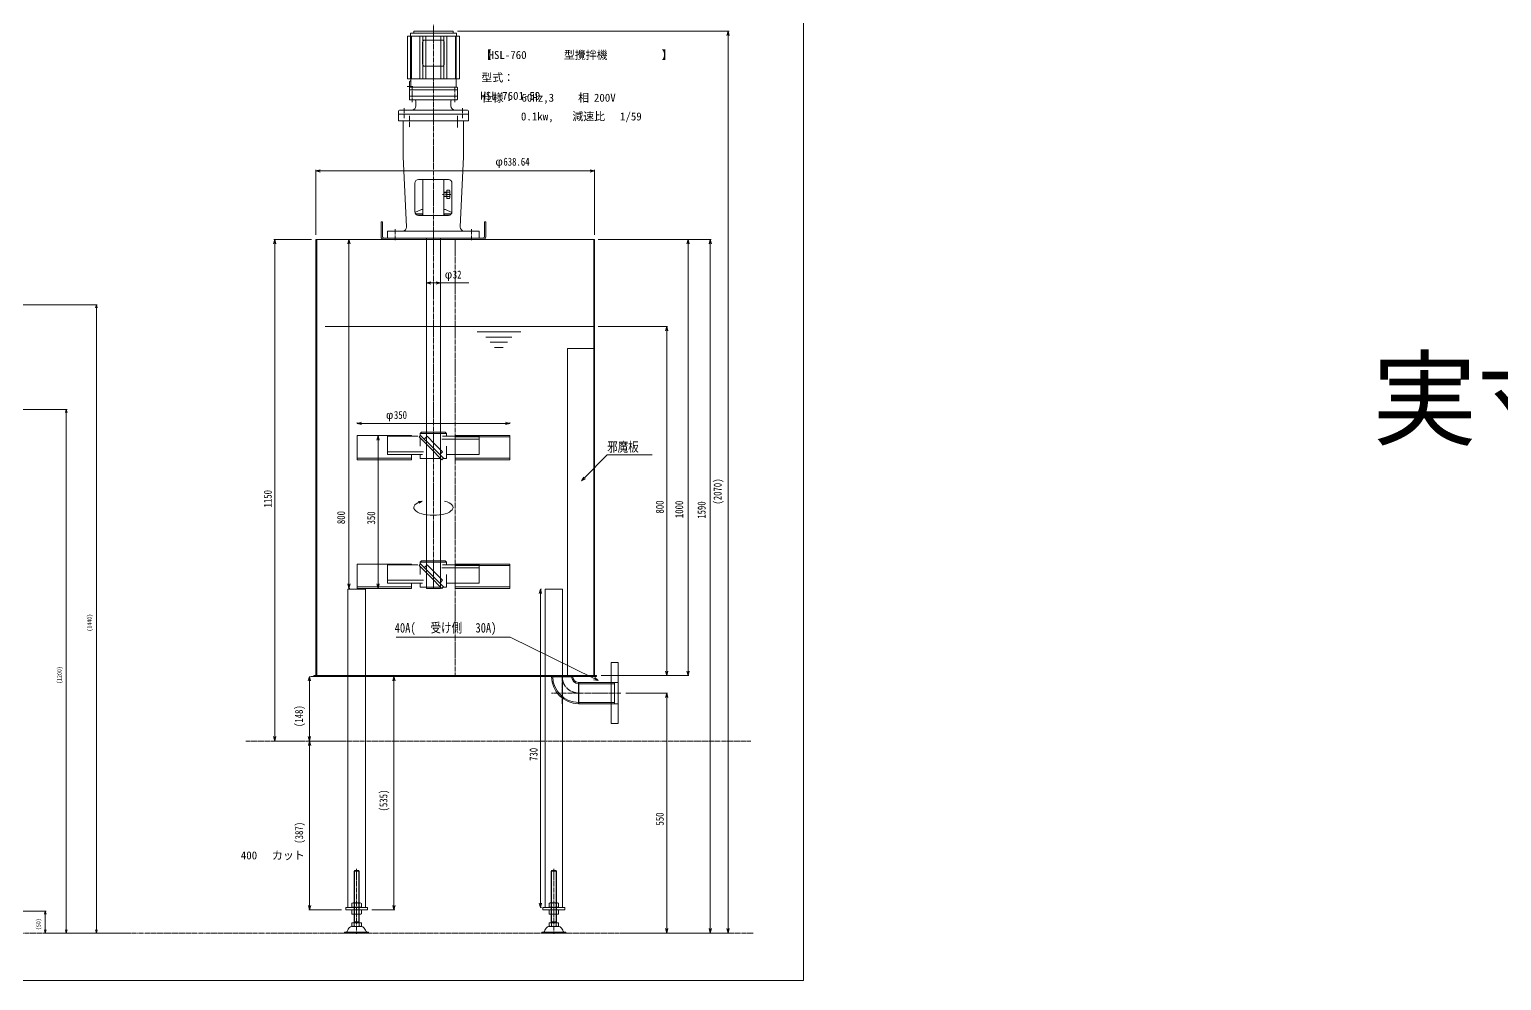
# Model space of a CAD drawing. Units: millimetres at full size. Extents: x -5218 to 5218, y -4308 to 3712.
# Drawn here: x -2636 to 737, y -64 to 2116 of the extents above; entities that cross this region are included whole.
import ezdxf
from ezdxf.enums import TextEntityAlignment as Align

# ---------------------------------------------------------------- set-up
doc = ezdxf.new("R2010")
doc.units = ezdxf.units.MM
doc.header["$LTSCALE"] = 1.2
doc.linetypes.add('CHAIN2', pattern=[12, 9, -1, 1, -1])
doc.linetypes.add('DOUBLE_CHAIN2', pattern=[12.8, 9, -1, 0.6, -0.6, 0.6, -1])
for name, color, linetype, lineweight in [('0-0_Defpoints', 3, 'Continuous', 9), ('0-1_01_外形線', 134, 'Continuous', 9), ('0-2_03_かくれ線', 5, 'Continuous', 9), ('0-3_04_中心線', 4, 'CHAIN2', 9), ('0-4_02_細線', 6, 'Continuous', 9), ('0-6_05_仮想線', 7, 'DOUBLE_CHAIN2', 9), ('0-7_0', 134, 'Continuous', 9), ('0-C_07_寸法線', 3, 'Continuous', 9), ('0-D_05_CENTER', 134, 'CHAIN2', 9), ('0-E_LAY-1', 134, 'Continuous', 9)]:
    doc.layers.add(name, color=color, linetype=linetype, lineweight=lineweight)
doc.layers.add('0-A_06_文字', color=134, linetype='Continuous')
doc.styles.add('Arial', font='')
doc.styles.add('ＭＳ ゴシック', font='')
doc.styles.add('ＭＳ Ｐゴシック', font='')
doc.styles.get('Arial').set_extended_font_data('Arial')
doc.styles.get('ＭＳ ゴシック').set_extended_font_data('MS Gothic')
doc.styles.get('ＭＳ Ｐゴシック').set_extended_font_data('MS PGothic')

# ---------------------------------------------------------------- blocks, each defined once
blk = doc.blocks.new('A$C2E193E39_1')
at = {"layer": '0-1_01_外形線'}
for p, q in [((11, 0), (-11, 0)), ((-5.5, 0), (-5.5, -8.9)), ((5.5, 0), (5.5, -8.9)), ((11, 0), (11, -8.9)), ((8.115, -10), (-8.115, -10)), ((11, -8.9), (9.943, -9.51))]:
    blk.add_line(p, q, dxfattribs=at)
blk.add_lwpolyline([(-9.943, -9.51), (-11, -8.9), (-11, 0)], dxfattribs=at)
for centre, radius, start, end in [((-8.115, -6.342), 3.658, 240, 315.63282), ((0, 4.3), 14.3, 247.38013, 292.61986), ((8.115, -6.342), 3.658, 224.36719, 300)]:
    blk.add_arc(centre, radius, start, end, dxfattribs=at)
blk = doc.blocks.new('KC-1275-A-4a_1')
at = {"layer": '0-1_01_外形線'}
for p, q in [((-6, 142.051), (-5.053, 142.998)), ((-6, 25.499), (-6, 142.051)), ((-5.053, 25.499), (-5.053, 142.998)), ((-5.053, 142.998), (5.053, 142.998)), ((5.053, 25.499), (5.053, 142.998)), ((5.053, 142.998), (6, 142.051)), ((-27.5, 2), (-27.5, 0)), ((27.5, 2), (-27.5, 2)), ((27.5, 0), (-27.5, 0)), ((-12.075, 14.999), (0, 14.999)), ((-11, 22.999), (11, 22.999)), ((-11, 16.099), (-11, 22.999)), ((-9.943, 15.489), (-11, 16.099)), ((-8.115, 14.999), (7.781, 15.014)), ((-6, 23.499), (-6, 25.499)), ((-5.053, 25.499), (-6, 23.853)), ((-5.5, 22.999), (-5.5, 16.099)), ((-5.053, 25.499), (0, 25.499)), ((5.053, 25.499), (0, 25.499)), ((12.075, 14.999), (0, 14.999)), ((5.053, 25.499), (6, 23.853)), ((5.5, 22.999), (5.5, 16.099)), ((6, 25.499), (6, 23.499)), ((11, 16.099), (9.943, 15.489)), ((11, 22.999), (11, 16.099)), ((27.5, 2), (27.5, 0))]:
    blk.add_line(p, q, dxfattribs=at)
blk.add_lwpolyline([(-6, 142.051), (6, 142.051), (6, 25.499)], dxfattribs=at)
for centre, radius, start, end in [((-24.272, 4.999), 3, 270, 335.56093), ((23.979, -16.929), 50, 143.2455, 155.56093), ((-12.075, 9.999), 5, 90, 143.2455), ((-8.115, 18.656), 3.658, 240, 315.63282), ((-6.5, 23.499), 0.5, 270, 0), ((0, 29.299), 14.3, 247.38013, 292.61986), ((8.115, 18.656), 3.658, 224.36719, 300), ((6.5, 23.499), 0.5, 180, 270), ((12.075, 9.999), 5, 36.7545, 90), ((-23.979, -16.929), 50, 24.43907, 36.7545), ((24.272, 4.999), 3, 204.43907, 270)]:
    blk.add_arc(centre, radius, start, end, dxfattribs=at)
at = {"layer": '0-D_05_CENTER'}
blk.add_line((0, 146.761), (0, -1.794), dxfattribs=at)
at = {"layer": '0-1_01_外形線', "xscale": -1, "rotation": 180}
blk.add_blockref('A$C2E193E39_1', (-0.013, 59), dxfattribs=at)
at = {"layer": '0-1_01_外形線'}
blk.add_blockref('A$C2E193E39_1', (-0.013, 53), dxfattribs=at)
blk = doc.blocks.new('40A×Sch10S\u300090ES')
at = {"layer": '0-1_01_外形線'}
for points in [[(37.321, -24.322), (38.1, -23.1), (38.1, 23.1), (37.338, 24.295)], [(-24.295, -37.338), (-23.1, -38.1), (23.1, -38.1), (24.322, -37.321)]]:
    blk.add_lwpolyline(points, dxfattribs=at)
for radius, start, end in [(62.4, 90.69925, 179.30075), (13.8, 93.23388, 176.76612)]:
    blk.add_arc((38.1, -38.1), radius, start, end, dxfattribs=at)
at = {"layer": '0-2_03_かくれ線'}
for radius in [59.6, 16.6]:
    blk.add_arc((38.1, -38.1), radius, 90, 180, dxfattribs=at)
at = {"layer": '0-3_04_中心線'}
for p, q in [((38.1, 0), (-24.295, 0)), ((0, -38.1), (0, 24.295))]:
    blk.add_line(p, q, dxfattribs=at)
blk.add_arc((38.1, -38.1), 38.1, 90, 180, dxfattribs=at)
at = {"layer": '0-4_02_細線'}
for p, q in [((37.328, -24.122), (37.328, 24.1)), ((24.122, -37.328), (-24.1, -37.328))]:
    blk.add_line(p, q, dxfattribs=at)
blk = doc.blocks.new('_Open30')
at = {"layer": '0-C_07_寸法線'}
blk.add_line((0, 0), (-1, 0), dxfattribs=at)
blk.add_lwpolyline([(-1, 0.2679), (0, 0), (-1, -0.2679)], dxfattribs=at)

msp = doc.modelspace()

# ---------------------------------------------------------------- linework, layer by layer
at = {"layer": '0-0_Defpoints'}
msp.add_lwpolyline([(-863.131, -64.453), (-5217.573, -64.453), (-5217.573, 2993.589), (-863.131, 2993.589)], close=True, dxfattribs=at)
at = {"layer": '0-1_01_外形線'}
for p, q in [((-1770.256, 2100.688), (-1651.256, 2100.688)), ((-1770.256, 2002.688), (-1770.256, 2100.688)), ((-1763.506, 2107.689), (-1658.006, 2107.689)), ((-1763.506, 2107.689), (-1763.506, 2100.688)), ((-1763.184, 2002.688), (-1763.184, 2100.688)), ((-1762.865, 2002.688), (-1762.865, 2100.688)), ((-1761.287, 2002.688), (-1761.287, 2100.688)), ((-1755.756, 2111.689), (-1665.756, 2111.689)), ((-1755.756, 2107.689), (-1755.756, 2111.689)), ((-1741.755, 2002.688), (-1741.755, 2100.688)), ((-1734.755, 2002.688), (-1734.755, 2100.688)), ((-1690.756, 2091.499), (-1730.756, 2091.499)), ((-1727.755, 2002.688), (-1727.755, 2100.688)), ((-1693.757, 2100.688), (-1693.757, 2002.688)), ((-1686.757, 2100.688), (-1686.757, 2002.688)), ((-1679.757, 2100.688), (-1679.757, 2002.688)), ((-1665.756, 2111.689), (-1665.756, 2107.689)), ((-1660.225, 2100.688), (-1660.225, 2002.688)), ((-1658.647, 2100.688), (-1658.647, 2002.688)), ((-1658.328, 2100.688), (-1658.328, 2002.688)), ((-1658.006, 2100.688), (-1658.006, 2107.689)), ((-1651.256, 2002.688), (-1651.256, 2100.688)), ((-1735.756, 2086.499), (-1735.756, 2036.499)), ((-1685.756, 2036.499), (-1685.756, 2086.499)), ((-1730.756, 2031.499), (-1690.756, 2031.499)), ((-1770.256, 2002.688), (-1651.256, 2002.688)), ((-1765.756, 1994.688), (-1765.756, 1977.688)), ((-1762.756, 2002.688), (-1762.756, 1985.561)), ((-1658.756, 2002.688), (-1658.756, 1985.561)), ((-1765.756, 1977.688), (-1655.756, 1977.688)), ((-1765.756, 1955.689), (-1765.756, 1977.688)), ((-1765.756, 1962.689), (-1710.756, 1962.689)), ((-1762.756, 1983.688), (-1658.756, 1983.688)), ((-1710.756, 1962.689), (-1655.756, 1962.689)), ((-1655.756, 1981.688), (-1655.756, 1977.688)), ((-1655.756, 1977.688), (-1655.756, 1955.689)), ((-1790.756, 1921.689), (-1790.756, 1928.689)), ((-1788.755, 1930.689), (-1710.756, 1930.689)), ((-1764.756, 1954.689), (-1710.756, 1954.689)), ((-1750.756, 1940.689), (-1750.756, 1951.689)), ((-1710.756, 1954.689), (-1656.756, 1954.689)), ((-1710.756, 1930.689), (-1632.756, 1930.689)), ((-1670.756, 1951.689), (-1670.756, 1940.689)), ((-1630.756, 1928.689), (-1630.756, 1921.689)), ((-1790.756, 1921.689), (-1790.756, 1906.689)), ((-1790.756, 1921.689), (-1710.756, 1921.689)), ((-1790.756, 1921.689), (-1710.756, 1921.689)), ((-1790.756, 1906.689), (-1710.756, 1906.689)), ((-1779.756, 1823.689), (-1779.756, 1906.689)), ((-1779.756, 1906.689), (-1760.256, 1906.689)), ((-1630.756, 1921.689), (-1710.756, 1921.689)), ((-1630.756, 1921.689), (-1710.756, 1921.689)), ((-1630.756, 1906.689), (-1710.756, 1906.689)), ((-1641.756, 1906.689), (-1661.256, 1906.689)), ((-1655.756, 1917.689), (-1655.756, 1891.189)), ((-1641.756, 1823.689), (-1641.756, 1906.689)), ((-1630.756, 1921.689), (-1630.756, 1906.689)), ((-1779.756, 1823.689), (-1772.266, 1663.108)), ((-1641.756, 1823.689), (-1649.246, 1663.108)), ((-1753.256, 1763.689), (-1753.256, 1697.689)), ((-1710.756, 1771.689), (-1745.256, 1771.689)), ((-1734.756, 1771.689), (-1734.756, 1690.689)), ((-1710.756, 1771.689), (-1676.256, 1771.689)), ((-1686.756, 1771.689), (-1686.756, 1690.689)), ((-1668.256, 1763.689), (-1668.256, 1697.689)), ((-1680.281, 1742.689), (-1686.756, 1742.689)), ((-1680.281, 1732.689), (-1686.756, 1732.689)), ((-1680.281, 1728.044), (-1680.281, 1747.642)), ((-1673.813, 1747.642), (-1680.281, 1747.642)), ((-1673.811, 1742.743), (-1680.281, 1742.743)), ((-1673.811, 1732.943), (-1680.281, 1732.943)), ((-1673.811, 1728.044), (-1680.281, 1728.044)), ((-1672.875, 1746.021), (-1673.811, 1747.643)), ((-1738.256, 1703.289), (-1753.142, 1696.342)), ((-1751.937, 1693.289), (-1734.756, 1693.289)), ((-1747.549, 1690.024), (-1736.256, 1690.689)), ((-1710.756, 1689.689), (-1745.256, 1689.689)), ((-1738.256, 1703.289), (-1734.756, 1703.289)), ((-1734.506, 1690.689), (-1736.256, 1690.689)), ((-1710.756, 1689.689), (-1676.256, 1689.689)), ((-1687.006, 1690.689), (-1685.256, 1690.689)), ((-1683.256, 1703.289), (-1686.756, 1703.289)), ((-1669.575, 1693.289), (-1686.756, 1693.289)), ((-1673.963, 1690.024), (-1685.256, 1690.689)), ((-1683.256, 1703.289), (-1668.37, 1696.342)), ((-1781.662, 1653.689), (-1781.256, 1653.689)), ((-1605.756, 1653.689), (-1710.756, 1653.689)), ((-1639.85, 1653.689), (-1640.256, 1653.689)), ((-1605.756, 1653.689), (-1605.756, 1637.689)), ((-1593.756, 1640.689), (-1593.756, 1674.689)), ((-1824.756, 1637.689), (-1596.756, 1637.689)), ((-1596.756, 1634.689), (-1824.756, 1634.689)), ((-1815.756, 1637.689), (-1710.756, 1637.689)), ((-1726.756, 1637.689), (-1726.756, 834.69)), ((-1605.756, 1637.689), (-1710.756, 1637.689)), ((-1694.756, 1637.689), (-1694.756, 834.69)), ((-1341.437, 634.69), (-1341.437, 1634.689)), ((-1885.756, 1184.689), (-1885.756, 1129.483)), ((-1760.756, 1184.689), (-1885.756, 1184.689)), ((-1815.756, 1183.223), (-1815.756, 1141.503)), ((-1746.209, 1183.223), (-1815.756, 1183.223)), ((-1760.756, 1183.223), (-1760.756, 1184.689)), ((-1737.756, 1192.363), (-1740.756, 1189.363)), ((-1740.756, 1189.363), (-1680.756, 1189.363)), ((-1740.756, 1184.689), (-1740.756, 1189.363)), ((-1737.756, 1192.363), (-1683.756, 1192.363)), ((-1689.95, 1183.223), (-1660.756, 1183.223)), ((-1683.756, 1192.363), (-1680.756, 1189.363)), ((-1680.756, 1189.363), (-1680.756, 1183.223)), ((-1660.756, 1184.689), (-1535.756, 1184.689)), ((-1660.756, 1184.689), (-1660.756, 1129.483)), ((-1660.756, 1181.808), (-1535.756, 1181.808)), ((-1535.756, 1184.689), (-1535.756, 1129.483)), ((-1733.699, 1147.867), (-1815.756, 1147.867)), ((-1740.756, 1160.863), (-1740.756, 1178.928)), ((-1691.237, 1176.859), (-1660.756, 1176.859)), ((-1680.756, 1160.863), (-1680.756, 1132.363)), ((-1760.756, 1133.018), (-1885.756, 1133.018)), ((-1760.756, 1129.483), (-1885.756, 1129.483)), ((-1735.829, 1141.503), (-1815.756, 1141.503)), ((-1760.756, 1141.503), (-1760.756, 1129.483)), ((-1740.756, 1132.363), (-1740.756, 1141.503)), ((-1694.191, 1132.363), (-1740.756, 1132.363)), ((-1680.756, 1132.363), (-1688.43, 1132.363)), ((-1680.756, 1141.503), (-1660.756, 1141.503)), ((-1660.756, 1129.483), (-1535.756, 1129.483)), ((-1885.756, 889.896), (-1885.756, 834.689)), ((-1760.756, 889.896), (-1885.756, 889.896)), ((-1815.756, 888.429), (-1815.756, 846.71)), ((-1746.209, 888.429), (-1815.756, 888.429)), ((-1760.756, 888.429), (-1760.756, 889.896)), ((-1737.756, 897.57), (-1740.756, 894.57)), ((-1740.756, 894.57), (-1680.756, 894.57)), ((-1740.756, 889.896), (-1740.756, 894.57)), ((-1740.756, 866.07), (-1740.756, 884.135)), ((-1737.756, 897.57), (-1683.756, 897.57)), ((-1691.237, 882.065), (-1660.756, 882.065)), ((-1689.95, 888.429), (-1660.756, 888.429)), ((-1683.756, 897.57), (-1680.756, 894.57)), ((-1680.756, 894.57), (-1680.756, 888.429)), ((-1660.756, 889.896), (-1535.756, 889.896)), ((-1660.756, 889.896), (-1660.756, 834.689)), ((-1660.756, 887.015), (-1535.756, 887.015)), ((-1535.756, 889.896), (-1535.756, 834.689)), ((-1733.699, 853.074), (-1815.756, 853.074)), ((-1735.829, 846.71), (-1815.756, 846.71)), ((-1760.756, 846.71), (-1760.756, 834.689)), ((-1740.756, 837.57), (-1740.756, 846.71)), ((-1680.756, 866.07), (-1680.756, 837.57)), ((-1680.756, 846.71), (-1660.756, 846.71)), ((-1906.704, 832.69), (-1906.704, 102.69)), ((-1866.704, 832.69), (-1906.704, 832.69)), ((-1760.756, 838.225), (-1885.756, 838.225)), ((-1760.756, 834.689), (-1885.756, 834.689)), ((-1694.191, 837.57), (-1740.756, 837.57)), ((-1726.756, 834.69), (-1694.756, 834.69)), ((-1680.756, 837.57), (-1688.43, 837.57)), ((-1660.756, 834.689), (-1535.756, 834.689)), ((-1454.808, 832.69), (-1414.808, 832.69)), ((-1414.808, 832.69), (-1414.808, 102.69)), ((-1287.711, 664.59), (-1303.711, 664.59)), ((-1287.711, 524.59), (-1287.711, 664.59)), ((-1377.707, 618.89), (-1377.707, 570.29)), ((-1377.707, 618.89), (-1303.711, 618.89)), ((-1377.707, 618.89), (-1377.707, 570.29)), ((-1377.707, 570.29), (-1303.711, 570.29)), ((-1861.704, 102.69), (-1861.704, 97.69)), ((-1459.808, 102.69), (-1459.808, 97.69)), ((-1861.704, 97.69), (-1911.704, 97.69)), ((-1459.808, 97.69), (-1409.808, 97.69))]:
    msp.add_line(p, q, dxfattribs=at)
for points in [[(-1790.756, 1921.689), (-1710.756, 1921.689), (-1630.756, 1921.689)], [(-1790.756, 1921.689), (-1710.756, 1921.689), (-1630.756, 1921.689)], [(-1672.875, 1746.021), (-1672.875, 1729.665), (-1673.811, 1728.044)], [(-1830.756, 1640.689), (-1830.756, 1674.689), (-1827.756, 1674.689), (-1827.756, 1640.689)], [(-1815.756, 1637.689), (-1815.756, 1653.689), (-1710.756, 1653.689)], [(-1593.756, 1674.689), (-1590.756, 1674.689), (-1590.756, 1640.689)], [(-1341.437, 634.69), (-1980.075, 634.69), (-1980.075, 1634.689)], [(-1696.26, 1141.503), (-1689.896, 1147.867), (-1707.574, 1165.545), (-1725.252, 1183.223), (-1731.616, 1176.859)], [(-1696.26, 846.71), (-1689.896, 853.074), (-1707.574, 870.752), (-1725.252, 888.429), (-1731.616, 882.065)], [(-1866.704, 832.69), (-1866.704, 102.69), (-1906.704, 102.69)], [(-1454.808, 832.69), (-1454.808, 102.69), (-1414.808, 102.69)], [(-1303.711, 664.59), (-1303.711, 524.59), (-1287.711, 524.59)], [(-1861.704, 102.69), (-1911.704, 102.69), (-1911.704, 97.69)], [(-1459.808, 102.69), (-1409.808, 102.69), (-1409.808, 97.69)]]:
    msp.add_lwpolyline(points, dxfattribs=at)
for points in [[(-1403.437, 1384.689), (-1343.437, 1384.689), (-1343.437, 634.69), (-1403.437, 634.69)], [(-1717.473, 1155.645), (-1691.311, 1129.483), (-1687.775, 1133.018), (-1713.938, 1159.181), (-1740.101, 1185.344), (-1743.636, 1181.808)], [(-1717.473, 860.852), (-1691.311, 834.689), (-1687.775, 838.225), (-1713.938, 864.388), (-1740.101, 890.551), (-1743.636, 887.015)], [(-1984.756, 634.69), (-1336.756, 634.69), (-1336.756, 632.69), (-1984.756, 632.69)]]:
    msp.add_lwpolyline(points, close=True, dxfattribs=at)
for centre, radius, start, end in [((-1730.756, 2086.499), 5, 90, 180), ((-1690.756, 2086.499), 5, 0, 90), ((-1730.756, 2036.499), 5, 180, 270), ((-1690.756, 2036.499), 5, 270, 0), ((-1762.756, 1994.688), 3, 120.00026, 180), ((-1765.756, 1999.885), 3, 300.00026, 0), ((-1763.756, 1981.688), 2, 104.47729, 180), ((-1764.756, 1985.561), 2, 284.47729, 0), ((-1656.756, 1985.561), 2, 180, 255.52271), ((-1657.756, 1981.688), 2, 0, 75.52271), ((-1788.755, 1928.689), 2, 90, 180), ((-1764.756, 1955.689), 1, 180, 270), ((-1760.756, 1940.689), 10, 270, 0), ((-1753.756, 1951.689), 3, 0, 90), ((-1667.756, 1951.689), 3, 90, 180), ((-1660.756, 1940.689), 10, 180, 270), ((-1656.756, 1955.689), 1, 270, 0), ((-1632.756, 1928.689), 2, 0, 90), ((-1745.256, 1763.689), 8, 90, 180), ((-1676.256, 1763.689), 8, 0, 90), ((-1679.428, 1746.12), 6.551, 328.9828, 359.13138), ((-1679.428, 1729.566), 6.551, 0.86868, 31.0172), ((-1686.174, 1737.843), 13.299, 338.37986, 21.61714), ((-1745.256, 1697.689), 8, 180, 270), ((-1676.256, 1697.689), 8, 270, 0), ((-1781.256, 1662.689), 9, 270, 0), ((-1640.256, 1662.689), 9, 180, 270), ((-1824.756, 1640.689), 6, 180, 270), ((-1824.756, 1640.689), 3, 180, 270), ((-1596.756, 1640.689), 6, 270, 0), ((-1596.756, 1640.689), 3, 270, 0)]:
    msp.add_arc(centre, radius, start, end, dxfattribs=at)
msp.add_ellipse((-1710.756, 1020.038), major_axis=(45, 0), ratio=0.4, start_param=2.17668745, end_param=7.24809052, dxfattribs=at)
at = {"layer": '0-2_03_かくれ線'}
for p, q in [((-1978.075, 634.69), (-1978.075, 1634.689)), ((-1343.437, 1634.689), (-1343.437, 634.69)), ((-1660.756, 1183.223), (-1605.756, 1183.223)), ((-1605.756, 1183.223), (-1605.756, 1141.503)), ((-1660.756, 1176.859), (-1605.756, 1176.859)), ((-1660.756, 1141.503), (-1605.756, 1141.503)), ((-1660.756, 1133.018), (-1535.756, 1133.018)), ((-1660.756, 888.429), (-1605.756, 888.429)), ((-1660.756, 882.065), (-1605.756, 882.065)), ((-1605.756, 888.429), (-1605.756, 846.71)), ((-1660.756, 846.71), (-1605.756, 846.71)), ((-1660.756, 838.225), (-1535.756, 838.225)), ((-1377.707, 616.09), (-1295.711, 616.09)), ((-1303.711, 619.14), (-1287.711, 619.14)), ((-1295.711, 618.89), (-1303.711, 618.89)), ((-1295.711, 618.89), (-1295.711, 570.29)), ((-1377.707, 573.09), (-1295.711, 573.09)), ((-1295.711, 570.29), (-1303.711, 570.29)), ((-1303.711, 570.04), (-1287.711, 570.04))]:
    msp.add_line(p, q, dxfattribs=at)
at = {"layer": '0-3_04_中心線'}
for p, q in [((-1710.756, 1637.689), (-1710.756, 2126.689)), ((-1771.255, 1985.188), (-1758.158, 1985.188)), ((-1759.756, 1949.419), (-1759.756, 1982.757)), ((-1661.756, 1982.757), (-1661.756, 1949.419)), ((-1777.756, 1912.689), (-1777.756, 1935.132)), ((-1643.756, 1935.132), (-1643.756, 1912.689)), ((-1765.756, 1917.689), (-1765.756, 1891.189)), ((-1655.756, 1917.689), (-1655.756, 1891.189)), ((-1670.881, 1737.689), (-1690.274, 1737.689)), ((-1798.256, 1632.689), (-1798.256, 1658.689)), ((-1623.256, 1632.689), (-1623.256, 1658.689)), ((-1710.756, 1637.689), (-1710.756, 834.69)), ((-1660.756, 1634.689), (-1660.756, 634.69)), ((-1710.756, 1192.363), (-1710.756, 1132.363)), ((-1710.756, 897.57), (-1710.756, 837.57)), ((-1377.707, 594.59), (-1281.051, 594.59))]:
    msp.add_line(p, q, dxfattribs=at)
at = {"layer": '0-4_02_細線'}
for p, q in [((-1680.281, 1741.689), (-1686.756, 1741.689)), ((-1680.281, 1733.689), (-1686.756, 1733.689)), ((-1958.756, 1434.689), (-1343.437, 1434.689)), ((-1610.756, 1422.689), (-1510.756, 1422.689)), ((-1590.756, 1410.689), (-1530.756, 1410.689)), ((-1580.756, 1398.689), (-1540.756, 1398.689)), ((-1570.756, 1386.689), (-1550.756, 1386.689))]:
    msp.add_line(p, q, dxfattribs=at)
at = {"layer": '0-6_05_仮想線'}
for p, q in [((-2140.565, 484.69), (-983.652, 484.69)), ((-977.955, 44.59), (-5047.255, 44.59))]:
    msp.add_line(p, q, dxfattribs=at)
at = {"layer": '0-7_0'}
msp.add_line((-1980.075, 1634.689), (-1341.437, 1634.689), dxfattribs=at)
at = {"layer": '0-C_07_寸法線'}
for p, q in [((-1655.756, 2111.689), (-1033.503, 2111.689)), ((-1035.503, 2101.689), (-1035.503, 54.59)), ((-1980.075, 1644.689), (-1980.075, 1793.71)), ((-1970.075, 1791.71), (-1351.437, 1791.71)), ((-1341.437, 1644.689), (-1341.437, 1793.71)), ((-1990.075, 1634.689), (-2076.487, 1634.689)), ((-2074.487, 1624.689), (-2074.487, 494.69)), ((-1904.471, 1634.689), (-1902.471, 1634.689)), ((-1904.471, 1624.689), (-1904.471, 844.69)), ((-1333.437, 1634.689), (-1125.333, 1634.689)), ((-1331.437, 1634.689), (-1074.581, 1634.689)), ((-1127.333, 1624.689), (-1127.333, 644.69)), ((-1076.581, 1624.689), (-1076.581, 54.59)), ((-1726.756, 1534.689), (-1726.756, 1536.689)), ((-1716.756, 1534.689), (-1704.756, 1534.689)), ((-1694.756, 1534.689), (-1694.756, 1536.689)), ((-1694.756, 1534.689), (-1629.975, 1534.689)), ((-1333.437, 1434.689), (-1174.333, 1434.689)), ((-1176.333, 644.69), (-1176.333, 1424.689)), ((-1885.756, 1212.65), (-1885.756, 1214.65)), ((-1535.756, 1212.65), (-1535.756, 1214.65)), ((-1875.756, 1212.65), (-1545.756, 1212.65)), ((-1837.588, 1184.689), (-1835.588, 1184.689)), ((-1837.588, 1174.689), (-1837.588, 844.689)), ((-1364.525, 1087.894), (-1312.656, 1140.846)), ((-1312.656, 1140.846), (-1209.664, 1140.846)), ((-1904.471, 834.69), (-1902.471, 834.69)), ((-1837.588, 834.689), (-1835.588, 834.689)), ((-1465.468, 832.69), (-1463.468, 832.69)), ((-1465.468, 822.69), (-1465.468, 112.69)), ((-1534.662, 722.469), (-1796.001, 722.469)), ((-1342.432, 627.621), (-1534.662, 722.469)), ((-1994.756, 622.69), (-1994.756, 494.69)), ((-1984.756, 632.69), (-1992.756, 632.69)), ((-1819.524, 632.69), (-1799.239, 632.69)), ((-1801.239, 622.69), (-1801.239, 107.69)), ((-1326.756, 634.69), (-1125.333, 634.69)), ((-1326.756, 634.69), (-1174.333, 634.69)), ((-1269.711, 594.59), (-1174.333, 594.59)), ((-1176.333, 584.59), (-1176.333, 54.59)), ((-2004.375, 484.69), (-2076.487, 484.69)), ((-1916.704, 484.69), (-1996.375, 484.69)), ((-1994.375, 474.69), (-1994.375, 107.69)), ((-1984.756, 484.69), (-1992.756, 484.69)), ((-1465.468, 102.69), (-1463.468, 102.69)), ((-1921.704, 97.69), (-1996.375, 97.69)), ((-1851.704, 97.69), (-1799.239, 97.69)), ((-1281.556, 44.59), (-1074.581, 44.59)), ((-1281.556, 44.59), (-1033.503, 44.59)), ((-1281.556, 44.59), (-1174.333, 44.59))]:
    msp.add_line(p, q, dxfattribs=at)
at = {"layer": '0-C_07_寸法線', "color": 2}
for p, q in [((-2943.538, 1484.589), (-2480.987, 1484.589)), ((-2482.987, 1477.589), (-2482.987, 51.59)), ((-2898.538, 1244.589), (-2549.891, 1244.589)), ((-2551.891, 1237.589), (-2551.891, 51.59)), ((-2898.538, 94.59), (-2598.135, 94.59)), ((-2600.135, 87.59), (-2600.135, 51.59)), ((-2407.486, 44.59), (-2602.135, 44.59)), ((-2407.486, 44.59), (-2553.891, 44.59)), ((-2407.486, 44.59), (-2484.987, 44.59))]:
    msp.add_line(p, q, dxfattribs=at)
at = {"layer": '0-E_LAY-1'}
for p in [(-1745.349, 1034.049), (-1743.756, 1029.671)]:
    msp.add_line(p, (-1736.383, 1034.833), dxfattribs=at)

# ---------------------------------------------------------------- block references
at = {"layer": '0-1_01_外形線', "xscale": -1}
msp.add_blockref('KC-1275-A-4a_1', (-1886.704, 44.59), dxfattribs=at)
at = {"layer": '0-1_01_外形線'}
msp.add_blockref('KC-1275-A-4a_1', (-1434.808, 44.59), dxfattribs=at)
at = {"layer": '0-7_0', "rotation": 90}
msp.add_blockref('40A×Sch10S\u300090ES', (-1415.807, 594.59), dxfattribs=at)
at = {"layer": '0-C_07_寸法線'}
for p, xscale, yscale, rotation in [((-1035.503, 2111.689), 10, 10, 90), ((-1980.075, 1791.71), 10, 10, 180), ((-2074.487, 1634.689), 10, 10, 90), ((-1904.471, 1634.689), 10, 10, 90), ((-1127.333, 1634.689), 10, 10, 90), ((-1076.581, 1634.689), 10, 10, 90), ((-1726.756, 1534.689), 10, 10, 180), ((-2482.987, 1484.589), 7, 7, 90), ((-1176.333, 1434.689), 10, 10, 90), ((-2551.891, 1244.589), 7, 7, 90), ((-1885.756, 1212.65), 10, 10, 180), ((-1837.588, 1184.689), 10, 10, 90), ((-1371.523, 1080.75), 10, 10, 225.59155), ((-1904.471, 834.69), 10, 10, 270), ((-1837.588, 834.689), 10, 10, 270), ((-1465.468, 832.69), 10, 10, 90), ((-1176.333, 634.69), 10, 10, 270), ((-1127.333, 634.69), 10, 10, 270), ((-1994.756, 632.69), 10, 10, 90), ((-1801.239, 632.69), 10, 10, 90), ((-1333.464, 623.196), 10, 10, 333.73788), ((-1176.333, 594.59), 10, 10, 90), ((-2074.487, 484.69), 10, 10, 270), ((-1994.756, 484.69), 10, 10, 270), ((-1994.375, 484.69), 10, 10, 90), ((-1994.375, 97.69), 10, 10, 270), ((-1801.239, 97.69), 10, 10, 270), ((-1465.468, 102.69), 10, 10, 270), ((-2600.135, 94.59), 7, 7, 90), ((-2600.135, 44.59), 7, 7, 270), ((-2551.891, 44.59), 7, 7, 270), ((-2482.987, 44.59), 7, 7, 270), ((-1176.333, 44.59), 10, 10, 270), ((-1076.581, 44.59), 10, 10, 270), ((-1035.503, 44.59), 10, 10, 270)]:
    msp.add_blockref('_Open30', p, dxfattribs=dict(at, xscale=xscale, yscale=yscale, rotation=rotation))
at = {"layer": '0-C_07_寸法線', "xscale": 10, "yscale": 10}
for p in [(-1341.437, 1791.71), (-1694.756, 1534.689), (-1535.756, 1212.65)]:
    msp.add_blockref('_Open30', p, dxfattribs=at)

# ---------------------------------------------------------------- texts
at = {"layer": '0-7_0'}
for s, style, p in [('【', 'ＭＳ Ｐゴシック', (-1602.667, 2042.669)), ('HSL-760', 'ＭＳ ゴシック', (-1584.492, 2042.669)), ('型攪拌機', 'ＭＳ Ｐゴシック', (-1411.873, 2042.669)), ('】', 'ＭＳ Ｐゴシック', (-1187.965, 2042.669)), ('型式：', 'ＭＳ Ｐゴシック', (-1600.842, 1990.683)), ('HSL-7601-59', 'ＭＳ ゴシック', (-1603.179, 1949.017)), ('仕様：', 'ＭＳ Ｐゴシック', (-1599.967, 1944.674)), ('60Hz,3', 'ＭＳ ゴシック', (-1509.092, 1944.674)), ('相', 'ＭＳ Ｐゴシック', (-1379.331, 1944.674)), ('200V', 'ＭＳ ゴシック', (-1342.981, 1944.674)), ('0.1kw,', 'ＭＳ ゴシック', (-1510.227, 1901.782)), ('減速比', 'ＭＳ Ｐゴシック', (-1392.37, 1901.782)), ('1/59', 'ＭＳ ゴシック', (-1283.32, 1901.782)), ('400', 'ＭＳ ゴシック', (-2152.041, 207.851)), ('カット', 'ＭＳ Ｐゴシック', (-2080.612, 207.851))]:
    msp.add_text(s, height=18.33, dxfattribs=dict(at, style=style)).set_placement(p, align=Align.BOTTOM_LEFT)
at = {"layer": '0-A_06_文字', "color": 3, "style": 'ＭＳ Ｐゴシック'}
msp.add_text('実寸表示枠', height=176, dxfattribs=at).set_placement((440.296, 1128.37), align=Align.BOTTOM_LEFT)
at = {"layer": '0-C_07_寸法線', "color": 134, "width": 0.8}
for s, height, style, p in [('638.64', 18.33, 'ＭＳ ゴシック', (-1550.396, 1798.039)), ('32', 18.33, 'ＭＳ ゴシック', (-1666.425, 1539.351)), ('350', 18.33, 'ＭＳ ゴシック', (-1801.216, 1217.313)), ('邪魔板', 21.99, 'ＭＳ Ｐゴシック', (-1312.432, 1141.416)), ('40A(', 21.99, 'ＭＳ ゴシック', (-1799.43, 726.754)), ('受け側', 21.99, 'ＭＳ Ｐゴシック', (-1717.144, 726.754)), ('30A)', 21.99, 'ＭＳ ゴシック', (-1614.376, 726.754))]:
    msp.add_text(s, height=height, dxfattribs=dict(at, style=style)).set_placement(p, align=Align.BOTTOM_LEFT)
at = {"layer": '0-C_07_寸法線', "color": 134, "style": 'Arial'}
for p in [(-1568.496, 1798.039), (-1684.525, 1539.351), (-1819.316, 1217.313)]:
    msp.add_text('φ', height=18.33, dxfattribs=at).set_placement(p, align=Align.BOTTOM_LEFT)
at = {"layer": '0-C_07_寸法線', "color": 134, "style": 'ＭＳ ゴシック', "width": 0.8}
for s, p in [('(2070)', (-1045.036, 1026.711)), ('1150', (-2075.687, 1020.166)), ('800', (-1177.533, 1006.118)), ('1000', (-1133.028, 995.697)), ('1590', (-1081.707, 994.244)), ('800', (-1907.694, 981.923)), ('350', (-1838.788, 981.118)), ('(148)', (-2004.289, 516.785)), ('730', (-1466.668, 439.119)), ('(535)', (-1810.772, 323.285)), ('550', (-1177.533, 291.019)), ('(387)', (-2003.908, 249.286))]:
    msp.add_text(s, height=18.33, rotation=90, dxfattribs=at).set_placement(p, align=Align.BOTTOM_LEFT)
at = {"layer": '0-C_07_寸法線', "color": 2, "style": 'ＭＳ ゴシック', "width": 0.8}
for s, p in [('(1440)', (-2490.653, 735.79)), ('(1200)', (-2559.558, 615.79)), ('(50)', (-2607.802, 51.457))]:
    msp.add_text(s, height=10.26, rotation=90, dxfattribs=at).set_placement(p, align=Align.BOTTOM_LEFT)

doc.saveas('drawing.dxf')
